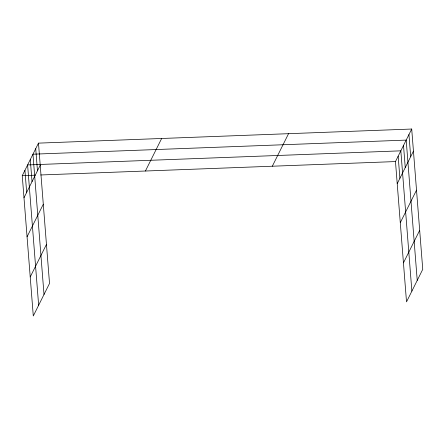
<?xml version="1.0" encoding="UTF-8"?>
<svg xmlns="http://www.w3.org/2000/svg" width="445" height="445" viewBox="0 0 445 445"><rect width="100%" height="100%" fill="white"/><g stroke="black" fill="none" stroke-linecap="round" stroke-linejoin="round"><path stroke-width="0.67" d="M38.481 143.134L49.523 283.432L33.292 315.967L22.25 175.675L38.481 143.134L411.708 129.033L422.75 269.325L406.519 301.866L395.477 161.568L411.708 129.033M23.991 197.78L40.222 165.245M27.062 236.785L43.287 204.244M30.221 276.968L46.452 244.427M145.415 171.019L161.646 138.484M272.312 166.224L288.544 133.689M397.218 183.679L413.45 151.139M400.289 222.678L416.52 190.143M403.448 262.862L419.68 230.326M22.25 175.675L35.25 175.18M40.723 174.974L395.477 161.568M408.949 134.562L410.691 156.673M417.232 280.389L406.19 140.097L32.963 154.198L44.005 294.49M403.515 145.465L405.25 167.57M411.875 291.125L400.834 150.833L27.607 164.934L38.648 305.231M398.158 156.201L399.894 178.311M35.722 148.669L37.463 170.774M30.282 159.566L32.023 181.677M24.926 170.307L26.667 192.412"/></g></svg>
